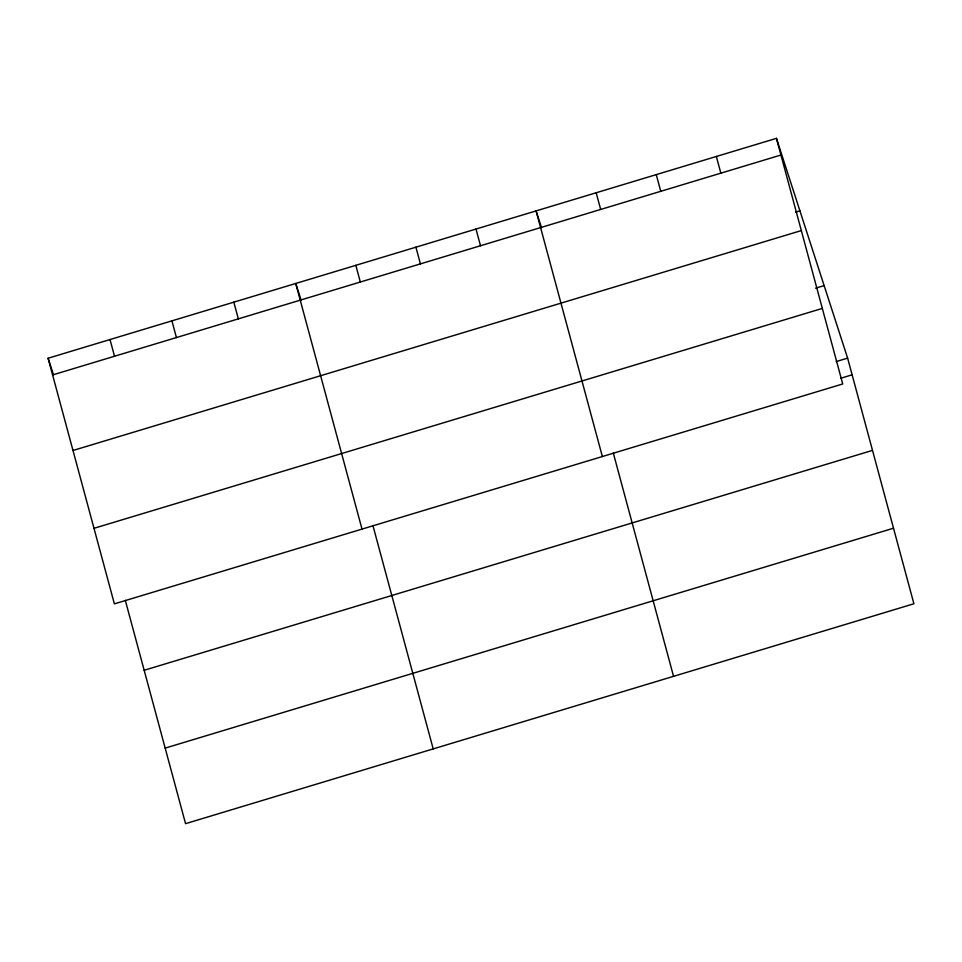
<?xml version="1.0" encoding="UTF-8"?>
<svg xmlns="http://www.w3.org/2000/svg" width="962" height="962" viewBox="0 0 962 962"><rect width="100%" height="100%" fill="white"/><g stroke="black" fill="none" stroke-linecap="round" stroke-linejoin="round"><path stroke-width="1.44" d="M776.442 138.336L842.712 383.97L114.382 603.871L48.1 358.237L776.442 138.336L847.618 358.129L913.9 603.763L185.558 823.664L125.3 600.324M52.609 374.94L780.94 155.026M795.634 212.157L799.927 210.87M72.992 450.481L801.322 230.579M815.548 288.191L824.133 285.594M93.987 528.318L822.33 308.417M836.182 361.58L847.618 358.129M840.68 378.282L852.128 374.819M144.18 670.273L872.51 450.372M165.175 748.111L893.518 528.21M541.51 227.645L536.087 210.906L602.368 456.541M301.154 300.204L295.731 283.465L362.013 529.112M48.1 358.237L53.523 374.976M716.353 156.481L720.851 173.172M656.264 174.615L660.762 191.318M596.175 192.761L600.673 209.451M613.287 452.982L673.544 676.334M475.998 229.04L480.507 245.743M415.909 247.186L420.418 263.889M355.82 265.332L360.329 282.022M372.931 525.553L433.201 748.893M233.826 302.164L238.335 318.855M171.921 320.851L176.419 337.554M110.005 339.55L114.514 356.241"/></g></svg>
